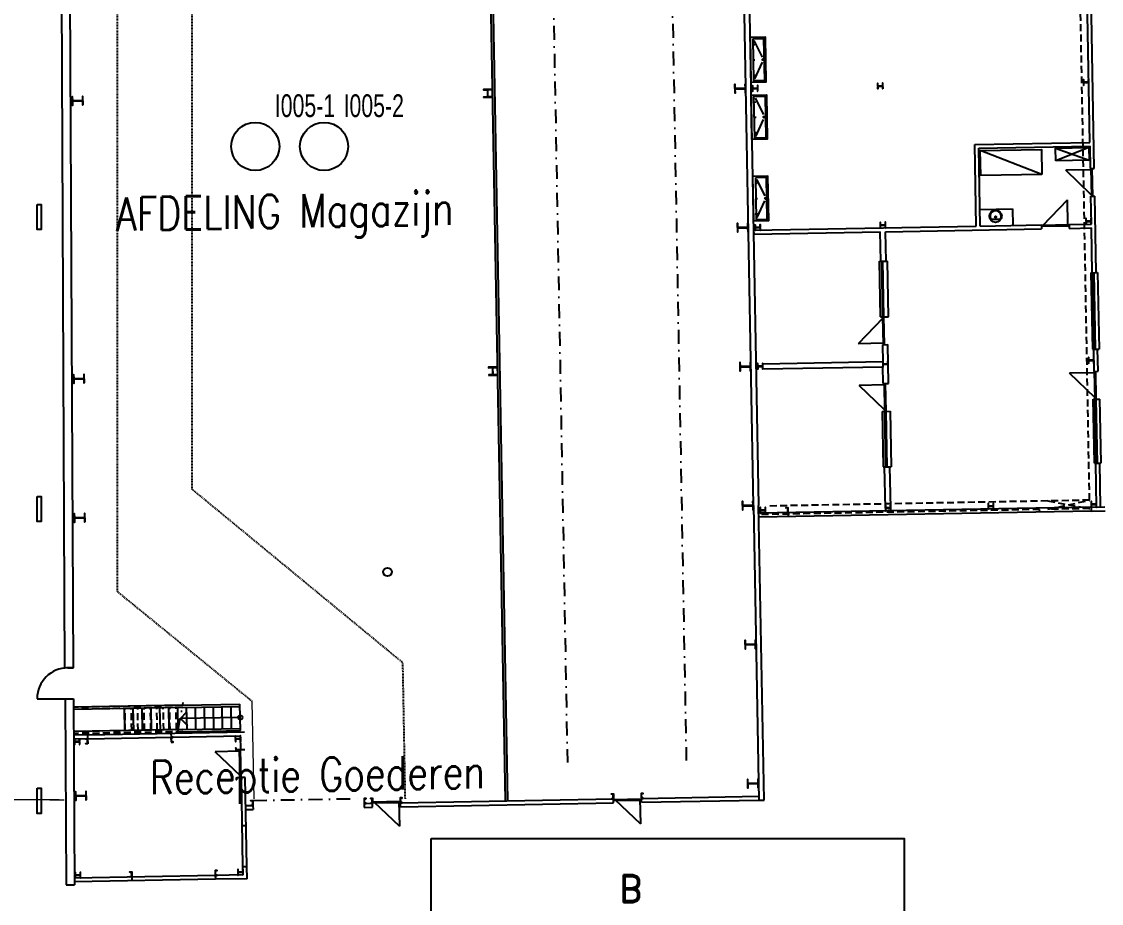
# Model space of a CAD drawing. Header units: millimetres. Extents: x 3476 to 38328, y 1439 to 26921.
# Drawn here: x 13003 to 16885, y 10658 to 13830 of the extents above; entities that cross this region are included whole.
import ezdxf

# ---------------------------------------------------------------- set-up
doc = ezdxf.new("R2010")
doc.units = ezdxf.units.MM
doc.header["$LTSCALE"] = 100
doc.header["$MEASUREMENT"] = 0
for name, pattern in [('DASHDOT', [1, 0.5, -0.25, 0, -0.25]), ('DASHED2', [0.375, 0.25, -0.125]), ('DOT', [0.055, 0.03, -0.025])]:
    doc.linetypes.add(name, pattern=pattern)
doc.layers.get('0').update_dxf_attribs({"linetype": 'CONTINUOUS'})
for name, color, linetype in [('A-BRANDMUUR-1', 9, 'CONTINUOUS'), ('A-DEUR', 4, 'CONTINUOUS'), ('A-KOLOM', 7, 'CONTINUOUS'), ('A-MEUBILAIR', 4, 'CONTINUOUS'), ('A-MUUR', 7, 'CONTINUOUS'), ('C-LINE-D025', 7, 'DASHDOT'), ('C-LINE-D035', 9, 'DASHDOT'), ('C-LINE-H025', 7, 'DASHED2'), ('CIRCULATIE', 4, 'DOT'), ('MUUR', 7, 'CONTINUOUS'), ('parkeervakken log hub', 2, 'CONTINUOUS'), ('TEKST', 4, 'CONTINUOUS'), ('TRAPPEN', 4, 'CONTINUOUS'), ('wand', 6, 'CONTINUOUS')]:
    doc.layers.add(name, color=color, linetype=linetype)
doc.layers.add('zekeringkast', color=180, linetype='CONTINUOUS', lineweight=30)
doc.styles.add('romand', font='romand.shx')
doc.styles.add('ROMANS', font='romans', dxfattribs={"width": 0.7})
doc.styles.add('STYLE1', font='GOTHIC.TTF', dxfattribs={"width": 0.7, "height": 25})

msp = doc.modelspace()

# ---------------------------------------------------------------- linework, layer by layer
at = {"color": 5, "ltscale": 0.3}
for centre in [(13843.03, 13380.66), (14090.31, 13380.66)]:
    msp.add_circle(centre, 86.54, dxfattribs=at)
at = {"layer": 'A-BRANDMUUR-1'}
for p, q in [((15634.02, 12089.01), (15561.66, 16036.95)), ((15580.65, 16037.97), (15653.02, 12089.36)), ((15634.02, 12089.01), (15653.44, 11029.19)), ((15672.44, 11029.53), (15653.02, 12089.36)), ((15653.44, 11029.19), (15672.44, 11029.53))]:
    msp.add_line(p, q, dxfattribs=at)
at = {"layer": 'A-DEUR', "color": 7}
for p, q in [((16847.6, 13296.45), (16757.61, 13294.8)), ((16849.25, 13206.47), (16757.61, 13294.8)), ((16847.5, 13301.45), (16849.34, 13201.47)), ((16851.5, 13301.52), (16853.34, 13201.54)), ((16674.73, 13096.75), (16763.06, 13188.38)), ((16764.71, 13098.4), (16763.06, 13188.38)), ((16769.71, 13098.49), (16669.73, 13096.66)), ((16769.78, 13094.49), (16669.8, 13092.66)), ((16087.5, 12967.47), (16092.5, 12967.56)), ((16091.16, 12767.5), (16087.5, 12967.47)), ((16099.66, 12767.66), (16096, 12967.62)), ((16103.66, 12767.73), (16100, 12967.7)), ((16111.49, 12967.91), (16116.49, 12968)), ((16120.16, 12768.03), (16116.49, 12968)), ((16847.88, 12926.39), (16852.88, 12926.48)), ((16847.88, 12926.39), (16852.92, 12651.44)), ((16854.38, 12926.51), (16859.42, 12651.56)), ((16858.38, 12926.59), (16863.42, 12651.63)), ((16866.87, 12926.74), (16871.87, 12926.83)), ((16871.87, 12926.83), (16876.91, 12651.88)), ((16099.75, 12762.66), (16011.42, 12671.02)), ((16091.16, 12767.5), (16120.16, 12768.03)), ((16101.49, 12667.67), (16099.66, 12767.66)), ((16105.49, 12667.75), (16103.66, 12767.73)), ((16101.4, 12672.67), (16011.42, 12671.02)), ((16852.92, 12651.44), (16857.92, 12651.53)), ((16871.91, 12651.79), (16876.91, 12651.88)), ((16860.97, 12566.57), (16770.99, 12564.92)), ((16862.62, 12476.59), (16770.99, 12564.92)), ((16862.71, 12471.59), (16860.88, 12571.57)), ((16866.71, 12471.66), (16864.88, 12571.65)), ((16104.15, 12522.7), (16014.17, 12521.05)), ((16105.8, 12432.71), (16014.17, 12521.05)), ((16104.06, 12527.7), (16105.89, 12427.71)), ((16108.06, 12527.77), (16109.89, 12427.79)), ((16856.22, 12471.47), (16880.21, 12471.91)), ((16860.43, 12241.51), (16856.22, 12471.47)), ((16866.93, 12241.63), (16862.71, 12471.59)), ((16870.93, 12241.7), (16866.71, 12471.66)), ((16884.43, 12241.95), (16880.21, 12471.91)), ((16097.39, 12427.56), (16126.39, 12428.09)), ((16097.39, 12427.56), (16101.06, 12227.59)), ((16105.89, 12427.71), (16109.56, 12227.75)), ((16109.89, 12427.79), (16113.56, 12227.82)), ((16126.39, 12428.09), (16130.05, 12228.12)), ((16860.43, 12241.51), (16865.43, 12241.6)), ((16879.43, 12241.86), (16884.43, 12241.95)), ((16101.06, 12227.59), (16106.06, 12227.68)), ((16125.05, 12228.03), (16130.05, 12228.12)), ((13789.17, 11205.05), (13699.19, 11203.4)), ((13790.82, 11115.07), (13699.19, 11203.4)), ((13785.08, 11209.98), (13786.91, 11110)), ((13789.08, 11210.05), (13790.91, 11110.07)), ((15131.31, 11031.62), (15231.29, 11033.45)), ((15131.38, 11027.62), (15231.37, 11029.45)), ((15136.31, 11031.71), (15227.94, 10943.38)), ((15226.29, 11033.36), (15227.94, 10943.38)), ((14264.58, 11023.35), (14364.56, 11025.18)), ((14264.65, 11019.35), (14364.64, 11021.18)), ((14269.58, 11023.44), (14361.21, 10935.1)), ((14359.57, 11025.09), (14361.21, 10935.1))]:
    msp.add_line(p, q, dxfattribs=at)
at = {"layer": 'A-KOLOM', "color": 7}
for points in [[(15606.31, 13573.75), (15605.76, 13603.75), (15603.86, 13603.71), (15604.07, 13591.96, -0.4142135), (15601.42, 13589.21), (15571.63, 13588.67, -0.4142136), (15568.88, 13591.32), (15568.66, 13603.07), (15566.76, 13603.03), (15567.31, 13573.04), (15569.21, 13573.07), (15569, 13584.82, -0.4142136), (15571.65, 13587.57), (15601.44, 13588.11, -0.4142136), (15604.19, 13585.46), (15604.41, 13573.72)], [(15650.21, 13579.56), (15649.84, 13599.55), (15648.84, 13599.53), (15648.99, 13591.66, -0.4142135), (15647.22, 13589.83), (15633.82, 13589.58, -0.4142136), (15631.99, 13591.35), (15631.84, 13599.22), (15630.84, 13599.2), (15631.21, 13579.21), (15632.21, 13579.23), (15632.07, 13587.1, -0.4142136), (15633.83, 13588.93), (15647.23, 13589.18, -0.4142136), (15649.06, 13587.41), (15649.21, 13579.54)], [(16100.13, 13587.8), (16099.77, 13607.8), (16098.77, 13607.78), (16098.91, 13599.91, -0.4142135), (16097.14, 13598.07), (16083.75, 13597.83, -0.4142136), (16081.91, 13599.6), (16081.77, 13607.47), (16080.77, 13607.45), (16081.13, 13587.45), (16082.13, 13587.47), (16081.99, 13595.35, -0.4142136), (16083.76, 13597.18), (16097.15, 13597.42, -0.4142136), (16098.99, 13595.66), (16099.13, 13587.78)], [(16840.01, 13601.36), (16839.64, 13621.36), (16838.64, 13621.34), (16838.79, 13613.47, -0.4142135), (16837.02, 13611.63), (16823.62, 13611.39, -0.4142136), (16821.79, 13613.16), (16821.64, 13621.03), (16820.64, 13621.01), (16821.01, 13601.01), (16822.01, 13601.03), (16821.87, 13608.91, -0.4142136), (16823.63, 13610.74), (16837.03, 13610.98, -0.4142136), (16838.86, 13609.22), (16839.01, 13601.34)], [(15615.47, 13073.83), (15614.92, 13103.83), (15613.02, 13103.79), (15613.23, 13092.05, -0.4142135), (15610.58, 13089.3), (15580.79, 13088.75, -0.4142136), (15578.04, 13091.4), (15577.83, 13103.15), (15575.93, 13103.11), (15576.48, 13073.12), (15578.37, 13073.15), (15578.16, 13084.9, -0.4142136), (15580.81, 13087.65), (15610.6, 13088.2, -0.4142136), (15613.35, 13085.55), (15613.57, 13073.8)], [(15659.37, 13079.64), (15659, 13099.64), (15658, 13099.62), (15658.15, 13091.74, -0.4142135), (15656.38, 13089.91), (15642.98, 13089.67, -0.4142136), (15641.15, 13091.43), (15641.01, 13099.31), (15640.01, 13099.29), (15640.37, 13079.29), (15641.37, 13079.31), (15641.23, 13087.18, -0.4142136), (15643, 13089.02), (15656.39, 13089.26, -0.4142136), (15658.23, 13087.5), (15658.37, 13079.62)], [(16109.29, 13087.89), (16108.93, 13107.88), (16107.93, 13107.86), (16108.07, 13099.99, -0.4142135), (16106.31, 13098.16), (16092.91, 13097.91, -0.4142136), (16091.07, 13099.68), (16090.93, 13107.55), (16089.93, 13107.53), (16090.3, 13087.54), (16091.3, 13087.56), (16091.15, 13095.43, -0.4142136), (16092.92, 13097.26), (16106.32, 13097.51, -0.4142136), (16108.15, 13095.74), (16108.29, 13087.87)], [(16849.17, 13101.45), (16848.8, 13121.44), (16847.8, 13121.42), (16847.95, 13113.55, -0.4142135), (16846.18, 13111.72), (16832.78, 13111.47, -0.4142136), (16830.95, 13113.24), (16830.81, 13121.11), (16829.81, 13121.09), (16830.17, 13101.1), (16831.17, 13101.12), (16831.03, 13108.99, -0.4142136), (16832.8, 13110.82), (16846.19, 13111.07, -0.4142136), (16848.03, 13109.3), (16848.17, 13101.43)], [(16858.33, 12601.53), (16857.97, 12621.53), (16856.97, 12621.51), (16857.11, 12613.63, -0.4142135), (16855.34, 12611.8), (16841.95, 12611.56, -0.4142136), (16840.11, 12613.32), (16839.97, 12621.2), (16838.97, 12621.18), (16839.34, 12601.18), (16840.34, 12601.2), (16840.19, 12609.07, -0.4142136), (16841.96, 12610.91), (16855.36, 12611.15, -0.4142136), (16857.19, 12609.39), (16857.33, 12601.51)], [(15624.63, 12573.92), (15624.08, 12603.91), (15622.18, 12603.88), (15622.4, 12592.13, -0.4142135), (15619.75, 12589.38), (15589.95, 12588.84, -0.4142136), (15587.2, 12591.49), (15586.99, 12603.23), (15585.09, 12603.2), (15585.64, 12573.2), (15587.54, 12573.24), (15587.32, 12584.99, -0.4142136), (15589.97, 12587.74), (15619.77, 12588.28, -0.4142136), (15622.52, 12585.63), (15622.73, 12573.88)], [(15668.53, 12579.72), (15668.17, 12599.72), (15667.17, 12599.7), (15667.31, 12591.83, -0.4142135), (15665.54, 12590), (15652.15, 12589.75, -0.4142136), (15650.31, 12591.52), (15650.17, 12599.39), (15649.17, 12599.37), (15649.54, 12579.38), (15650.54, 12579.39), (15650.39, 12587.27, -0.4142136), (15652.16, 12589.1), (15665.56, 12589.35, -0.4142136), (15667.39, 12587.58), (15667.53, 12579.71)], [(16118.46, 12587.97), (16118.09, 12607.97), (16117.09, 12607.95), (16117.23, 12600.07, -0.4142135), (16115.47, 12598.24), (16102.07, 12598, -0.4142136), (16100.24, 12599.76), (16100.09, 12607.64), (16099.09, 12607.62), (16099.46, 12587.62), (16100.46, 12587.64), (16100.32, 12595.51, -0.4142136), (16102.08, 12597.35), (16115.48, 12597.59, -0.4142136), (16117.31, 12595.83), (16117.46, 12587.95)], [(15633.79, 12074), (15633.24, 12104), (15631.34, 12103.96), (15631.56, 12092.21, -0.4142135), (15628.91, 12089.47), (15599.11, 12088.92, -0.4142136), (15596.37, 12091.57), (15596.15, 12103.32), (15594.25, 12103.28), (15594.8, 12073.29), (15596.7, 12073.32), (15596.48, 12085.07, -0.4142136), (15599.13, 12087.82), (15628.93, 12088.37, -0.4142136), (15631.68, 12085.72), (15631.89, 12073.97)], [(15633.79, 12074), (15633.24, 12104), (15631.34, 12103.96), (15631.56, 12092.21, -0.4142135), (15628.91, 12089.47), (15599.11, 12088.92, -0.4142136), (15596.37, 12091.57), (15596.15, 12103.32), (15594.25, 12103.28), (15594.8, 12073.29), (15596.7, 12073.32), (15596.48, 12085.07, -0.4142136), (15599.13, 12087.82), (15628.93, 12088.37, -0.4142136), (15631.68, 12085.72), (15631.89, 12073.97)], [(15678.02, 12061.81), (15677.66, 12081.81), (15676.66, 12081.79), (15676.8, 12073.92, -0.4142135), (15675.04, 12072.08), (15661.64, 12071.84, -0.4142136), (15659.81, 12073.6), (15659.66, 12081.48), (15658.66, 12081.46), (15659.03, 12061.46), (15660.03, 12061.48), (15659.88, 12069.35, -0.4142136), (15661.65, 12071.19), (15675.05, 12071.43, -0.4142136), (15676.88, 12069.67), (15677.02, 12061.79)], [(15758.51, 12063.29), (15751.51, 12063.16), (15751.51, 12063.47, -0.3910206), (15752, 12064.03), (15756.68, 12064.49, 0.3910206), (15757.67, 12065.6), (15757.42, 12078.94, 0.3910206), (15756.39, 12080.01), (15751.7, 12080.3, -0.3910205), (15751.19, 12080.84), (15751.18, 12081.15), (15758.18, 12081.28)], [(16127.95, 12070.06), (16127.58, 12090.05), (16126.58, 12090.04), (16126.73, 12082.16, -0.4142135), (16124.96, 12080.33), (16111.56, 12080.08, -0.4142136), (16109.73, 12081.85), (16109.59, 12089.72), (16108.59, 12089.71), (16108.95, 12069.71), (16109.95, 12069.73), (16109.81, 12077.6, -0.4142136), (16111.57, 12079.43), (16124.97, 12079.68, -0.4142136), (16126.8, 12077.91), (16126.95, 12070.04)], [(16497.89, 12076.84), (16497.52, 12096.83), (16496.52, 12096.82), (16496.66, 12088.94, -0.4142135), (16494.9, 12087.11), (16481.5, 12086.86, -0.4142136), (16479.67, 12088.63), (16479.52, 12096.5), (16478.52, 12096.49), (16478.89, 12076.49), (16479.89, 12076.51), (16479.75, 12084.38, -0.4142136), (16481.51, 12086.21), (16494.91, 12086.46, -0.4142136), (16496.74, 12084.69), (16496.89, 12076.82)], [(16867.82, 12083.62), (16867.46, 12103.61), (16866.46, 12103.6), (16866.6, 12095.72, -0.4142135), (16864.84, 12093.89), (16851.44, 12093.64, -0.4142136), (16849.61, 12095.41), (16849.46, 12103.28), (16848.46, 12103.27), (16848.83, 12083.27), (16849.83, 12083.29), (16849.68, 12091.16, -0.4142136), (16851.45, 12092.99), (16864.85, 12093.24, -0.4142136), (16866.68, 12091.47), (16866.82, 12083.6)], [(15642.96, 11574.09), (15642.41, 11604.08), (15640.51, 11604.05), (15640.72, 11592.3, -0.4142135), (15638.07, 11589.55), (15608.28, 11589, -0.4142136), (15605.53, 11591.65), (15605.31, 11603.4), (15603.41, 11603.37), (15603.96, 11573.37), (15605.86, 11573.41), (15605.65, 11585.15, -0.4142136), (15608.3, 11587.9), (15638.09, 11588.45, -0.4142136), (15640.84, 11585.8), (15641.06, 11574.05)], [(13790.53, 11240.08), (13790.16, 11260.08), (13789.16, 11260.06), (13789.31, 11252.19, -0.4142135), (13787.54, 11250.36), (13774.14, 11250.11, -0.4142136), (13772.31, 11251.88), (13772.17, 11259.75), (13771.17, 11259.73), (13771.53, 11239.74), (13772.53, 11239.75), (13772.39, 11247.63, -0.4142136), (13774.16, 11249.46), (13787.55, 11249.71, -0.4142136), (13789.39, 11247.94), (13789.53, 11240.07)], [(13211.86, 11229.48), (13211.49, 11249.48), (13210.49, 11249.46), (13210.64, 11241.58, -0.4142135), (13208.87, 11239.75), (13195.47, 11239.5, -0.4142136), (13193.64, 11241.27), (13193.5, 11249.15), (13192.5, 11249.13), (13192.86, 11229.13), (13193.86, 11229.15), (13193.72, 11237.02, -0.4142136), (13195.49, 11238.86), (13208.88, 11239.1, -0.4142136), (13210.72, 11237.33), (13210.86, 11229.46)], [(13240.59, 11232.01), (13233.59, 11231.88), (13233.58, 11232.19, -0.3910206), (13234.08, 11232.75), (13238.75, 11233.21, 0.3910206), (13239.74, 11234.32), (13239.5, 11247.66, 0.3910206), (13238.47, 11248.73), (13233.78, 11249.02, -0.3910205), (13233.26, 11249.56), (13233.26, 11249.87), (13240.26, 11250)], [(13540.54, 11237.5), (13547.53, 11237.63), (13547.53, 11237.94, 0.3910206), (13547.01, 11238.48), (13542.32, 11238.77, -0.3910206), (13541.29, 11239.85), (13541.05, 11253.18, -0.3910206), (13542.04, 11254.3), (13546.71, 11254.76, 0.3910205), (13547.21, 11255.32), (13547.2, 11255.63), (13540.21, 11255.5)], [(13791.08, 11210.09), (13790.95, 11217.09), (13790.64, 11217.08, 0.3910206), (13790.1, 11216.57), (13789.81, 11211.88, -0.3910206), (13788.73, 11210.85), (13775.4, 11210.6, -0.3910206), (13774.28, 11211.59), (13773.82, 11216.27, 0.3910205), (13773.27, 11216.76), (13772.95, 11216.76), (13773.08, 11209.76)], [(13792.91, 11110.11), (13793.04, 11103.11), (13792.73, 11103.1, -0.3910206), (13792.17, 11103.6), (13791.71, 11108.27, 0.3910206), (13790.6, 11109.26), (13777.26, 11109.02, 0.3910206), (13776.18, 11107.99), (13775.89, 11103.3, -0.3910205), (13775.36, 11102.78), (13775.04, 11102.78), (13774.92, 11109.78)], [(13235.79, 11029.88), (13235.24, 11059.88), (13233.34, 11059.84), (13233.55, 11048.1, -0.4142135), (13230.9, 11045.35), (13201.11, 11044.8, -0.4142136), (13198.36, 11047.45), (13198.15, 11059.2), (13196.25, 11059.16), (13196.8, 11029.17), (13198.69, 11029.2), (13198.48, 11040.95, -0.4142136), (13201.13, 11043.7), (13230.92, 11044.25, -0.4142136), (13233.67, 11041.6), (13233.89, 11029.85)], [(13834.76, 11009.86), (13827.76, 11009.73), (13827.75, 11010.04, -0.3910206), (13828.25, 11010.6), (13832.92, 11011.06, 0.3910206), (13833.91, 11012.17), (13833.67, 11025.51, 0.3910206), (13832.64, 11026.59), (13827.95, 11026.87, -0.3910205), (13827.43, 11027.41), (13827.43, 11027.72), (13834.43, 11027.85)], [(14234.69, 11017.19), (14241.69, 11017.31), (14241.68, 11017.63, 0.3910206), (14241.17, 11018.17), (14236.48, 11018.45, -0.3910206), (14235.45, 11019.53), (14235.2, 11032.87, -0.3910206), (14236.19, 11033.98), (14240.87, 11034.44, 0.3910205), (14241.36, 11035), (14241.36, 11035.31), (14234.36, 11035.18)], [(14264.68, 11017.74), (14257.69, 11017.61), (14257.68, 11017.92, -0.3910206), (14258.18, 11018.48), (14262.85, 11018.94, 0.3910206), (14263.84, 11020.05), (14263.6, 11033.39, 0.3910206), (14262.56, 11034.46), (14257.88, 11034.75, -0.3910205), (14257.36, 11035.29), (14257.36, 11035.6), (14264.35, 11035.73)], [(14364.67, 11019.57), (14371.67, 11019.7), (14371.66, 11020.01, 0.3910206), (14371.14, 11020.55), (14366.46, 11020.84, -0.3910206), (14365.42, 11021.91), (14365.18, 11035.25, -0.3910206), (14366.17, 11036.36), (14370.85, 11036.82, 0.3910205), (14371.34, 11037.38), (14371.34, 11037.69), (14364.34, 11037.57)], [(15131.27, 11033.62), (15124.28, 11033.49), (15124.27, 11033.8, -0.3910206), (15124.77, 11034.36), (15129.44, 11034.82, 0.3910206), (15130.43, 11035.94), (15130.19, 11049.27, 0.3910206), (15129.16, 11050.35), (15124.47, 11050.64, -0.3910205), (15123.95, 11051.18), (15123.95, 11051.49), (15130.94, 11051.62)], [(15231.26, 11035.45), (15238.26, 11035.58), (15238.25, 11035.89, 0.3910206), (15237.73, 11036.43), (15233.05, 11036.72, -0.3910206), (15232.01, 11037.8), (15231.77, 11051.13, -0.3910206), (15232.76, 11052.25), (15237.44, 11052.71, 0.3910205), (15237.93, 11053.26), (15237.93, 11053.58), (15230.93, 11053.45)]]:
    msp.add_lwpolyline(points, format="xyb", close=True, dxfattribs=at)
at = {"layer": 'A-KOLOM'}
for points in [[(13223.87, 13530.08), (13223.32, 13560.08), (13221.42, 13560.05), (13221.63, 13548.3, -0.4142135), (13218.98, 13545.55), (13189.19, 13545, -0.4142136), (13186.44, 13547.65), (13186.22, 13559.4), (13184.32, 13559.37), (13184.87, 13529.37), (13186.77, 13529.41), (13186.56, 13541.15, -0.4142136), (13189.21, 13543.9), (13219, 13544.45, -0.4142136), (13221.75, 13541.8), (13221.97, 13530.05)], [(14663.96, 13556.98), (14693.95, 13557.53), (14693.92, 13558.93), (14682.05, 13558.71, -0.4142135), (14679.3, 13561.36), (14678.92, 13582.16, -0.4142136), (14681.57, 13584.91), (14693.44, 13585.12), (14693.42, 13586.52), (14663.42, 13585.97), (14663.45, 13584.57), (14675.32, 13584.79, -0.4142136), (14678.07, 13582.14), (14678.45, 13561.35, -0.4142136), (14675.8, 13558.6), (14663.93, 13558.38)], [(14682.28, 12557.15), (14712.28, 12557.7), (14712.25, 12559.1), (14700.38, 12558.88, -0.4142135), (14697.63, 12561.53), (14697.25, 12582.33, -0.4142136), (14699.9, 12585.07), (14711.77, 12585.29), (14711.74, 12586.69), (14681.75, 12586.14), (14681.77, 12584.74), (14693.65, 12584.96, -0.4142136), (14696.4, 12582.31), (14696.78, 12561.51, -0.4142136), (14694.13, 12558.76), (14682.25, 12558.55)], [(13228.64, 12530), (13228.09, 12560), (13226.19, 12559.96), (13226.4, 12548.22, -0.4142135), (13223.75, 12545.47), (13193.96, 12544.92, -0.4142136), (13191.21, 12547.57), (13190.99, 12559.32), (13189.09, 12559.28), (13189.64, 12529.29), (13191.54, 12529.32), (13191.33, 12541.07, -0.4142136), (13193.98, 12543.82), (13223.77, 12544.37, -0.4142136), (13226.52, 12541.72), (13226.74, 12529.97)], [(13231.02, 12029.96), (13230.47, 12059.96), (13228.57, 12059.92), (13228.79, 12048.18, -0.4142135), (13226.14, 12045.43), (13196.34, 12044.88, -0.4142136), (13193.59, 12047.53), (13193.38, 12059.28), (13191.48, 12059.24), (13192.03, 12029.25), (13193.93, 12029.28), (13193.71, 12041.03, -0.4142136), (13196.36, 12043.78), (13226.16, 12044.33, -0.4142136), (13228.9, 12041.68), (13229.12, 12029.93)], [(15652.12, 11074.17), (15651.57, 11104.17), (15649.67, 11104.13), (15649.88, 11092.38, -0.4142135), (15647.23, 11089.63), (15617.44, 11089.09, -0.4142136), (15614.69, 11091.74), (15614.48, 11103.49), (15612.58, 11103.45), (15613.13, 11073.46), (15615.02, 11073.49), (15614.81, 11085.24, -0.4142136), (15617.46, 11087.99), (15647.25, 11088.53, -0.4142136), (15650, 11085.88), (15650.22, 11074.14)], [(13214.58, 10749.45), (13214.21, 10769.44), (13213.21, 10769.43), (13213.36, 10761.55, -0.4142135), (13211.59, 10759.72), (13198.19, 10759.47, -0.4142136), (13196.36, 10761.24), (13196.22, 10769.11), (13195.22, 10769.1), (13195.58, 10749.1), (13196.58, 10749.12), (13196.44, 10756.99, -0.4142136), (13198.2, 10758.82), (13211.6, 10759.07, -0.4142136), (13213.43, 10757.3), (13213.58, 10749.43)], [(13399.39, 10752.84), (13392.39, 10752.71), (13392.39, 10753.02, -0.3910206), (13392.88, 10753.58), (13397.56, 10754.04, 0.3910206), (13398.55, 10755.15), (13398.31, 10768.49, 0.3910206), (13397.27, 10769.56), (13392.59, 10769.85, -0.3910205), (13392.07, 10770.39), (13392.06, 10770.7), (13399.06, 10770.83)], [(13699.34, 10758.33), (13706.34, 10758.46), (13706.34, 10758.77, 0.3910206), (13705.82, 10759.31), (13701.13, 10759.6, -0.3910206), (13700.1, 10760.68), (13699.86, 10774.01, -0.3910206), (13700.85, 10775.13), (13705.52, 10775.59, 0.3910205), (13706.02, 10776.15), (13706.01, 10776.46), (13699.01, 10776.33)], [(13799.33, 10760.17), (13798.96, 10780.16), (13797.96, 10780.14), (13798.1, 10772.27, -0.4142135), (13796.34, 10770.44), (13782.94, 10770.19, -0.4142136), (13781.11, 10771.96), (13780.96, 10779.83), (13779.96, 10779.81), (13780.33, 10759.82), (13781.33, 10759.84), (13781.18, 10767.71, -0.4142136), (13782.95, 10769.54), (13796.35, 10769.79, -0.4142136), (13798.18, 10768.02), (13798.33, 10760.15)]]:
    msp.add_lwpolyline(points, format="xyb", close=True, dxfattribs=at)
for points in [[(13058.25, 13171.64), (13073.25, 13171.64), (13073.25, 13081.64), (13058.25, 13081.64)], [(13058.25, 12121.64), (13073.25, 12121.64), (13073.25, 12031.64), (13058.25, 12031.64)], [(13058.25, 11071.64), (13073.25, 11071.64), (13073.25, 10981.64), (13058.25, 10981.64)]]:
    msp.add_lwpolyline(points, close=True, dxfattribs=at)
msp.add_circle((14318.18, 11849.86), 15.37, dxfattribs=at)
at = {"layer": 'A-MEUBILAIR', "color": 7}
for p, q in [((15629.88, 13747.52), (15638.79, 13747.69)), ((15636.3, 13761.32), (15666.2, 13702.11)), ((15630.88, 13692.53), (15639.8, 13692.7)), ((15638.82, 13623.99), (15666.53, 13684.26)), ((15631.89, 13637.54), (15640.81, 13637.71)), ((15640.09, 13554.29), (15669.99, 13495.08)), ((15633.67, 13540.5), (15642.58, 13540.66)), ((15634.68, 13485.51), (15643.59, 13485.67)), ((15642.61, 13416.96), (15670.32, 13477.23)), ((15635.69, 13430.51), (15644.6, 13430.68)), ((16671.76, 13280.17), (16450.15, 13366.12)), ((16720.61, 13374.3), (16841.42, 13331.5)), ((16840.59, 13376.5), (16721.44, 13329.3)), ((15639.03, 13248.04), (15647.94, 13248.21)), ((15645.45, 13261.84), (15675.35, 13202.63)), ((15640.04, 13193.05), (15648.95, 13193.22)), ((15647.97, 13124.51), (15675.68, 13184.78)), ((15641.05, 13138.06), (15649.96, 13138.23)), ((16448.64, 13154.12), (16566.36, 13156.27)), ((16566.36, 13156.27), (16567.46, 13096.28)), ((16521.56, 13118.41), (16488.9, 13117.81))]:
    msp.add_line(p, q, dxfattribs=at)
for points in [[(15622.17, 13772.39), (15625.1, 13612.41), (15680.09, 13613.42), (15677.16, 13773.39)], [(15632.26, 13767.57), (15635.01, 13617.6), (15675, 13618.33), (15672.25, 13768.3)], [(15628.9, 13405.39), (15625.96, 13565.36), (15680.95, 13566.37), (15683.89, 13406.39)], [(15638.8, 13410.57), (15636.05, 13560.54), (15676.05, 13561.28), (15678.8, 13411.3)], [(16671.76, 13280.17), (16451.79, 13276.14), (16450.15, 13366.12), (16670.11, 13370.15)], [(16721.44, 13329.3), (16720.61, 13374.3), (16840.59, 13376.5), (16841.42, 13331.5)], [(15631.32, 13272.91), (15634.26, 13112.93), (15689.25, 13113.94), (15686.31, 13273.92)], [(15641.41, 13268.09), (15644.16, 13118.12), (15684.16, 13118.85), (15681.41, 13268.82)]]:
    msp.add_lwpolyline(points, close=True, dxfattribs=at)
for centre, radius in [((15669.05, 13693.29), 2.54), ((15672.84, 13486.15), 2.54), ((15678.2, 13193.81), 2.54), ((16505.02, 13129.66), 22.25), ((16504.89, 13127.02), 2.54)]:
    msp.add_circle(centre, radius, dxfattribs=at)
msp.add_arc((16505.02, 13129.66), 20.01, 325.77862, 216.32138, dxfattribs=at)
at = {"layer": 'A-MUUR'}
for p, q in [((13158.82, 11504.43), (13137.07, 16065.6)), ((13189.45, 11504.93), (13167.07, 16065.74)), ((13170.45, 11504.93), (13189.45, 11504.93)), ((13159.43, 11394.14), (13162.49, 10724.59)), ((13170.45, 11394.14), (13189.45, 11394.14)), ((13189.3, 11394.14), (13192.49, 10724.74)), ((13798.78, 10790.07), (13792.91, 11110.11)), ((13812.78, 10790.33), (13806.91, 11110.36)), ((14364.67, 11019.57), (15131.27, 11033.62)), ((15231.26, 11035.45), (15653.19, 11043.18)), ((15231.51, 11021.45), (15653.44, 11029.19)), ((14364.92, 11005.57), (15131.53, 11019.62)), ((13699.34, 10758.33), (13192.45, 10749.04)), ((13799.33, 10760.17), (13699.34, 10758.33)), ((13699.34, 10758.33), (13699.6, 10744.33)), ((13798.78, 10790.07), (13812.78, 10790.33)), ((13799.33, 10760.17), (13798.78, 10790.07)), ((13813.58, 10746.42), (13812.78, 10790.33)), ((13162.49, 10724.59), (13192.49, 10724.74)), ((13699.6, 10744.33), (13192.45, 10735.04)), ((13399.39, 10752.84), (13399.65, 10738.84)), ((13813.58, 10746.42), (13699.6, 10744.33))]:
    msp.add_line(p, q, dxfattribs=at)
at = {"layer": 'A-MUUR', "color": 7}
for p, q in [((16844.28, 13395.41), (16830.7, 14136.28)), ((16860, 13301.68), (16844.7, 14136.54)), ((16430.35, 13387.82), (16844.28, 13395.41)), ((16435.74, 13093.87), (16430.35, 13387.82)), ((16444.61, 13374.08), (16844.54, 13381.41)), ((16449.74, 13094.13), (16444.61, 13374.08)), ((16846, 13301.42), (16844.54, 13381.41)), ((16846, 13301.42), (16860, 13301.68)), ((16847.84, 13201.44), (16861.83, 13201.7)), ((16849.67, 13101.46), (16847.84, 13201.44)), ((16866.87, 12926.74), (16861.83, 13201.7)), ((15634.87, 13079.19), (16434.74, 13093.85)), ((16449.74, 13094.13), (16669.7, 13098.16)), ((16669.7, 13098.16), (16669.96, 13084.16)), ((16769.68, 13099.99), (16849.67, 13101.46)), ((16769.68, 13099.99), (16769.94, 13085.99)), ((16769.94, 13085.99), (16849.93, 13087.46)), ((16852.88, 12926.48), (16849.93, 13087.46)), ((15634.87, 13079.19), (15635.13, 13065.19)), ((15635.13, 13065.19), (16090.55, 13073.54)), ((16092.5, 12967.56), (16090.55, 13073.54)), ((16109.55, 13073.89), (16669.96, 13084.16)), ((16111.49, 12967.91), (16109.55, 13073.89)), ((16092.5, 12967.56), (16111.49, 12967.91)), ((16852.88, 12926.48), (16866.87, 12926.74)), ((16097.99, 12667.61), (16116.99, 12667.96)), ((16097.99, 12667.61), (16099.14, 12605.12)), ((16119.56, 12527.98), (16116.99, 12667.96)), ((16857.92, 12651.38), (16871.92, 12651.64)), ((16859.38, 12571.54), (16857.92, 12651.53)), ((16873.38, 12571.8), (16871.91, 12651.79)), ((15668.17, 12599.22), (16099.1, 12607.12)), ((15668.52, 12580.22), (16099.45, 12588.12)), ((16100.56, 12527.63), (16099.41, 12590.12)), ((16859.38, 12571.54), (16873.38, 12571.8)), ((16100.56, 12527.63), (16119.56, 12527.98)), ((16865.43, 12241.6), (16879.43, 12241.86)), ((16868.32, 12083.63), (16865.43, 12241.6)), ((16882.32, 12083.88), (16879.43, 12241.86)), ((16106.06, 12227.68), (16125.05, 12228.03)), ((16108.76, 12080.06), (16106.06, 12227.68)), ((16127.76, 12080.41), (16125.05, 12228.03)), ((16848.83, 12083.27), (15653.53, 12061.36)), ((16848.83, 12083.27), (16898.32, 12084.18)), ((16848.83, 12083.27), (16849.08, 12069.27)), ((16868.32, 12083.63), (16882.32, 12083.88)), ((16849.08, 12069.27), (15653.79, 12047.36)), ((15758.51, 12063.29), (15758.77, 12049.29)), ((16849.08, 12069.27), (16898.58, 12070.18)), ((13240, 11264), (13190.16, 11263.09)), ((13240, 11264), (13803.9, 11274.34)), ((13240, 11264), (13240.26, 11250)), ((13240.26, 11250), (13790.16, 11260.08)), ((13539.95, 11269.5), (13540.21, 11255.5)), ((13791.08, 11210.09), (13790.16, 11260.08)), ((13240.26, 11250), (13190.07, 11249.08)), ((13805.08, 11210.35), (13791.08, 11210.09)), ((13806.91, 11110.36), (13792.91, 11110.11)), ((15131.53, 11019.62), (15131.27, 11033.62)), ((15231.51, 11021.45), (15231.26, 11035.45)), ((13808.76, 11009.38), (13834.76, 11009.86)), ((13809.02, 10995.38), (13835.01, 10995.86)), ((13834.76, 11009.86), (13835.01, 10995.86)), ((14234.69, 11017.19), (14264.68, 11017.74)), ((14234.69, 11017.19), (14234.95, 11003.19)), ((14234.95, 11003.19), (14264.94, 11003.74)), ((14264.94, 11003.74), (14264.68, 11017.74)), ((14364.92, 11005.57), (14364.67, 11019.57)), ((13796.07, 10938.05), (13810.06, 10938.3))]:
    msp.add_line(p, q, dxfattribs=at)
at = {"layer": 'C-LINE-D025'}
for p, q in [((14880.1, 15815.82), (14965.35, 11164.28)), ((15307.53, 15823.65), (15392.78, 11172.11))]:
    msp.add_line(p, q, dxfattribs=at)
at = {"layer": 'C-LINE-D025', "color": 7}
msp.add_line((13834.43, 11027.85), (14234.36, 11035.18), dxfattribs=at)
at = {"layer": 'C-LINE-D035', "color": 7}
msp.add_line((13564.09, 11275.22), (13583.37, 11380.03), dxfattribs=at)
at = {"layer": 'C-LINE-H025', "color": 7}
for p, q in [((16842.87, 12108.16), (16788.12, 15095.66)), ((16842.87, 12108.16), (15688.06, 12087)), ((16692.9, 12105.42), (16843.42, 12078.17)), ((16693.45, 12075.42), (16842.87, 12108.16)), ((16843.42, 12078.17), (16693.45, 12075.42)), ((16663.45, 12074.87), (15653.62, 12056.36)), ((16663.62, 12065.87), (16663.45, 12074.87)), ((13581.07, 11370.27), (13189.19, 11363.09)), ((13581.2, 11362.77), (13189.32, 11355.59)), ((13375.75, 11278.99), (13374.28, 11358.98)), ((13398.74, 11279.41), (13397.28, 11359.4)), ((13421.74, 11279.83), (13420.27, 11359.82)), ((13444.74, 11280.25), (13443.27, 11360.24)), ((13467.73, 11280.68), (13466.27, 11360.66)), ((13490.73, 11281.1), (13489.26, 11361.08)), ((13513.72, 11281.52), (13512.26, 11361.51)), ((13536.72, 11281.94), (13535.25, 11361.93)), ((13559.72, 11282.36), (13558.25, 11362.35)), ((13582.67, 11282.78), (13190.79, 11275.6)), ((13582.81, 11275.28), (13190.93, 11268.1))]:
    msp.add_line(p, q, dxfattribs=at)
at = {"layer": 'CIRCULATIE'}
for q in [(13347.45, 16172.19), (13347.45, 15552.57)]:
    msp.add_line((13347.45, 11779.28), q, dxfattribs=at)
at = {"layer": 'CIRCULATIE', "linetype": 'DOT'}
for p, q in [((13615.75, 12147.23), (13615.75, 16172.19)), ((14373.72, 11523.05), (13615.75, 12147.23)), ((14373.72, 11523.05), (13615.75, 12147.23)), ((13347.45, 11779.28), (13832.2, 11384.53)), ((13347.45, 11779.28), (13832.2, 11384.53)), ((14382.66, 11033.7), (14373.72, 11523.05)), ((14382.66, 11033.7), (14373.72, 11523.05))]:
    msp.add_line(p, q, dxfattribs=at)
at = {"layer": 'CIRCULATIE', "linetype": 'ByBlock'}
msp.add_line((13189.45, 11504.93), (13164.75, 11504.93), dxfattribs=at)
at = {"layer": 'CIRCULATIE', "color": 7, "linetype": 'ByBlock'}
for p, q in [((13169.27, 11504.93), (13189.45, 11504.93)), ((13058.48, 11394.14), (13169.27, 11394.14)), ((13169.27, 11394.14), (13189.45, 11394.14))]:
    msp.add_line(p, q, dxfattribs=at)
at = {"layer": 'CIRCULATIE', "color": 7, "linetype": 'Continuous', "lineweight": 0}
msp.add_line((13838.59, 11034.16), (13832.2, 11384.53), dxfattribs=at)
msp.add_line((13838.59, 11034.16), (13832.2, 11384.53), dxfattribs=at)
at = {"layer": 'CIRCULATIE', "color": 7, "linetype": 'ByBlock'}
msp.add_arc((13169.27, 11394.14), 110.79, 90, 180, dxfattribs=at)
at = {"layer": 'MUUR'}
for p, q in [((14684.34, 14149.24), (14741.55, 11027.76)), ((14693.18, 14158.4), (14750.55, 11027.93))]:
    msp.add_line(p, q, dxfattribs=at)
at = {"layer": 'parkeervakken log hub'}
msp.add_lwpolyline([(14475.83, 10891.63), (16175.83, 10891.63), (16175.83, 10591.63), (14475.83, 10591.63)], close=True, dxfattribs=at)
at = {"layer": 'TRAPPEN', "color": 7}
for p, q in [((13581.07, 11370.27), (13189.19, 11363.09)), ((13581.2, 11362.77), (13189.32, 11355.59)), ((13373.75, 11278.95), (13372.28, 11358.94)), ((13405.74, 11279.54), (13404.28, 11359.53)), ((13437.74, 11280.13), (13436.27, 11360.11)), ((13469.73, 11280.71), (13468.27, 11360.7)), ((13501.73, 11281.3), (13500.26, 11361.29)), ((13533.72, 11281.89), (13532.25, 11361.87)), ((13565.72, 11282.47), (13564.25, 11362.46)), ((13573.82, 11322.63), (13598.36, 11348.08)), ((13581.07, 11370.27), (13788.07, 11374.06)), ((13581.2, 11362.77), (13788.21, 11366.56)), ((13597.71, 11283.06), (13596.24, 11363.04)), ((13629.7, 11283.64), (13628.24, 11363.63)), ((13661.7, 11284.23), (13660.23, 11364.22)), ((13693.69, 11284.82), (13692.23, 11364.8)), ((13725.69, 11285.4), (13724.22, 11365.39)), ((13757.68, 11285.99), (13756.22, 11365.98)), ((13789.82, 11279.08), (13788.07, 11374.06)), ((13788.94, 11326.57), (13573.82, 11322.63)), ((13573.82, 11322.63), (13599.27, 11298.09)), ((13582.67, 11282.78), (13190.79, 11275.6)), ((13582.67, 11282.78), (13789.68, 11286.58)), ((13582.81, 11275.28), (13789.82, 11279.08))]:
    msp.add_line(p, q, dxfattribs=at)
msp.add_circle((13788.94, 11326.57), 7.86, dxfattribs=at)
at = {"layer": 'wand', "linetype": 'Continuous', "lineweight": 15, "const_width": 5}
msp.add_lwpolyline([(13155.88, 11030.04), (12340.17, 11034.88)], dxfattribs=at)

# ---------------------------------------------------------------- texts
at = {"layer": 'parkeervakken log hub', "style": 'romand'}
msp.add_text('B', height=100, dxfattribs=at).set_placement((15149.73, 10660.67))
at = {"layer": 'TEKST', "color": 7, "style": 'ROMANS', "oblique": 1.05, "width": 0.8}
for s, p in [('AFDELING Magazijn', (13342.88, 13076.81)), ('Receptie Goederen', (13464.19, 11050.4))]:
    msp.add_text(s, height=120, rotation=1.05, dxfattribs=at).set_placement(p)
at = {"layer": 'zekeringkast', "linetype": 'Continuous', "lineweight": 100, "char_height": 81.7574, "attachment_point": 1, "style": 'STYLE1'}
for s, insert in [('{\\C7;I005-1}', (13913.22, 13568.2)), ('{\\C7;I005-2}', (14160.5, 13568.2))]:
    msp.add_mtext(s, dxfattribs=dict(at, insert=insert))

doc.saveas('drawing.dxf')
